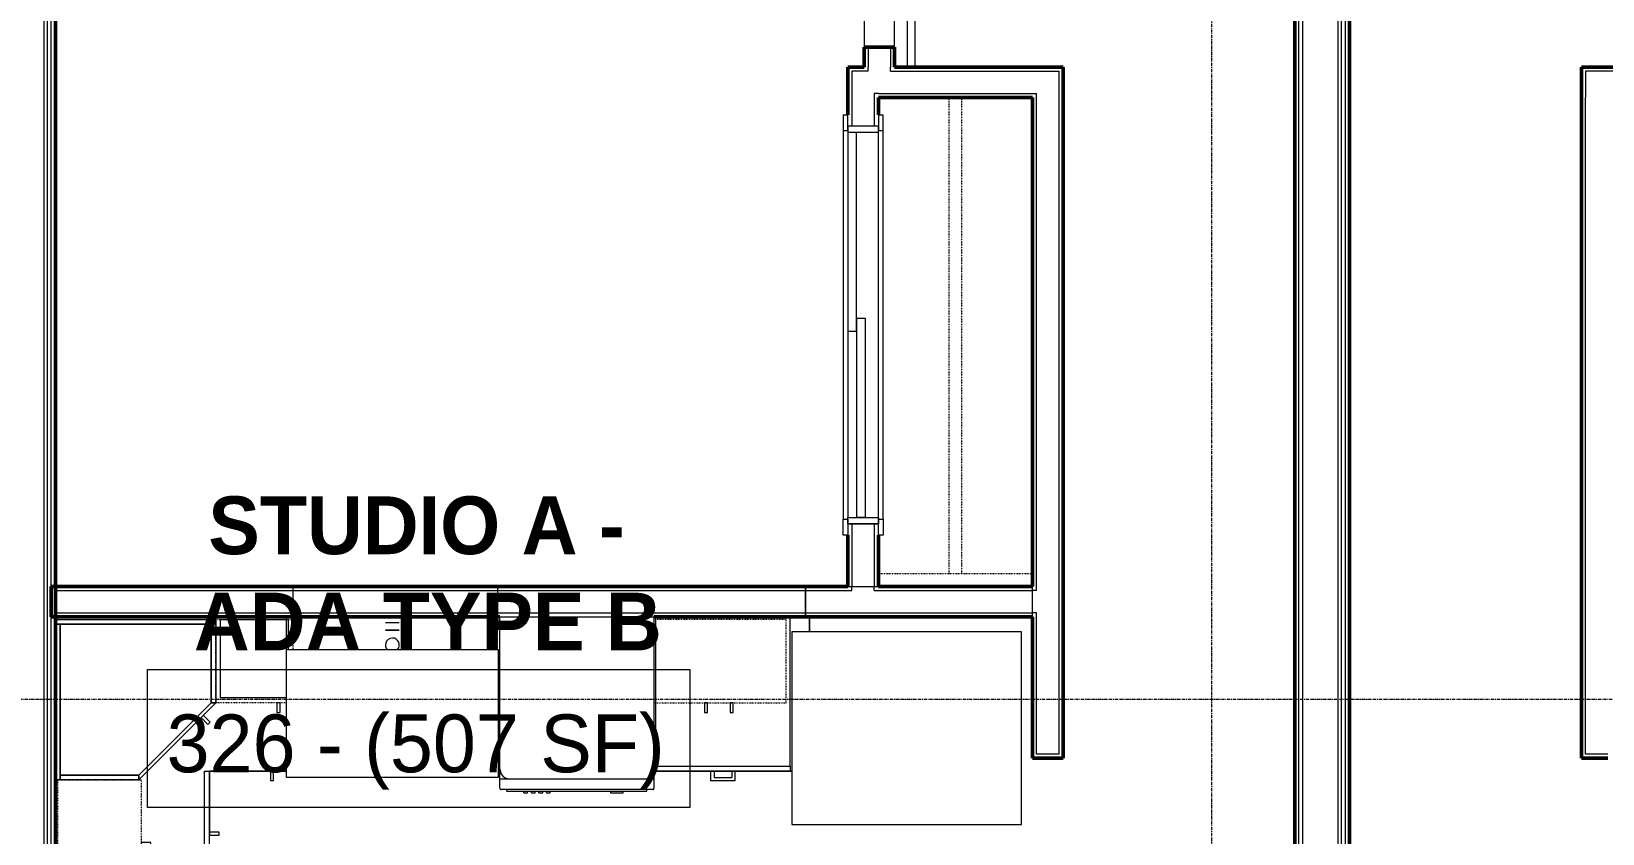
# Model space of a CAD drawing. Header units: inches. Extents: x -4218 to -1830, y 9767 to 12426.
# Drawn here: x -3338.2 to -3093.5, y 10146.3 to 10271.2 of the extents above; entities that cross this region are included whole.
import ezdxf

# ---------------------------------------------------------------- set-up
doc = ezdxf.new("R2010")
doc.units = ezdxf.units.IN
doc.header["$MEASUREMENT"] = 0
doc.linetypes.add('Dash', pattern=[0.25, 0.125, -0.125])
doc.linetypes.add('Grid Line 1_2_', pattern=[0.875, 0.5, -0.125, 0.125, -0.125])
for name, color, linetype, lineweight in [('0-1', 7, 'Continuous', 5), ('0-2', 10, 'Continuous', 9), ('A-AREA-IDEN', 2, 'Continuous', 9), ('A-DOOR-1', 10, 'Continuous', 9), ('A-DOOR-4', 7, 'Continuous', 50), ('A-DOOR-FRAM-1', 10, 'Continuous', 9), ('A-WALL-1', 7, 'Continuous', 50), ('A-WALL-2', 250, 'Continuous', 13), ('A-WALL-3', 10, 'Continuous', 9), ('A-WALL-4', 252, 'Continuous', 9), ('A-WALL-5', 253, 'Continuous', 9), ('A-WALL-6', 254, 'Continuous', 9), ('A-WALL-7', 113, 'Continuous', 9), ('I-WALL-1', 7, 'Continuous', 50), ('P-SANR-FIXT-1', 10, 'Continuous', 9), ('P-SANR-FIXT-2', 252, 'Continuous', 9), ('Q-CASE', 31, 'Continuous', 9), ('Q-CASE-1', 253, 'Continuous', 9), ('Q-CASE-2', 252, 'Continuous', 9), ('Q-CASE-3', 10, 'Continuous', 9), ('Q-CASE-4', 252, 'Dash', 9), ('Q-CASE-5', 253, 'Dash', 9), ('Q-CASE-6', 254, 'Continuous', 9), ('Q-CASE-HDLN-1', 10, 'Dash', 9), ('Q-CASE-HDLN-2', 252, 'Dash', 9), ('Q-SPCQ-1', 10, 'Continuous', 9), ('S-GRID-1', 1, 'Grid Line 1_2_', 9)]:
    doc.layers.add(name, color=color, linetype=linetype, lineweight=lineweight)
doc.styles.add('Century Gothic', font='ufonts.com_century-gothic.ttf', dxfattribs={"height": 9})
doc.styles.add('Century Gothic_B', font='GOTHICB.TTF', dxfattribs={"height": 9})

# ---------------------------------------------------------------- blocks, each defined once
blk = doc.blocks.new('SLIDING - FLUSH - 5-0 x 6-8-3203586-BACKGROUND - RCP - 3RD FLOOR')
at = {"layer": 'A-DOOR-1'}
for p, q in [((-32.75, 2.5), (-32.75, 3.25)), ((-30.25, 3.25), (-32.75, 3.25)), ((-32.75, 2.5), (-30.25, 2.5)), ((30.25, 3.25), (-30.25, 3.25)), ((-30.25, 3.25), (-30.25, 2.5)), ((30.25, 2.5), (30.25, 3.25)), ((30.25, 3.25), (32.75, 3.25)), ((32.75, 2.5), (30.25, 2.5)), ((32.75, 3.25), (32.75, 2.5)), ((30, 0.5), (-1, 0.5)), ((-1, 0.5), (-1, -0.88)), ((30, 0.5), (30, -0.88)), ((-32.75, -3), (-32.75, -2.25)), ((-30.25, -2.25), (-32.75, -2.25)), ((-30.25, -2.25), (-30.25, -3)), ((1, -0.88), (-30, -0.88)), ((-30, -0.88), (-30, -2.25)), ((-30, -2.25), (1, -2.25)), ((-1, -0.88), (30, -0.88)), ((1, -0.88), (1, -2.25)), ((30.25, -2.25), (32.75, -2.25)), ((30.25, -3), (30.25, -2.25)), ((32.75, -2.25), (32.75, -3)), ((-32.75, -3), (-30.25, -3)), ((-30.25, -3), (30.25, -3)), ((32.75, -3), (30.25, -3))]:
    blk.add_line(p, q, dxfattribs=at)
at = {"layer": 'A-DOOR-FRAM-1'}
for p, q in [((-31, -2.25), (-31, 2.5)), ((-30, 2.5), (-31, 2.5)), ((30, 2.5), (-30, 2.5)), ((-30, 2.5), (-30, -2.25)), ((30, -2.25), (30, 2.5)), ((30, 2.5), (31, 2.5)), ((31, 2.5), (31, -2.25)), ((-31, -2.25), (-30, -2.25)), ((1, -2.25), (30, -2.25)), ((31, -2.25), (30, -2.25))]:
    blk.add_line(p, q, dxfattribs=at)
blk = doc.blocks.new('Refrigerator_-_Side-by-Side_6047 - 36_ X 30_-345559-BACKGROUND - RCP - 3RD FLOOR')
at = {"layer": 'Q-SPCQ-1'}
for p, q in [((17.87, 14.42), (-17.88, 14.42)), ((-17.88, 14.42), (-17.88, -15.58)), ((17.87, -15.58), (17.87, 14.42)), ((-17.88, -15.58), (17.87, -15.58))]:
    blk.add_line(p, q, dxfattribs=at)
blk = doc.blocks.new('Dishwasher_15404 - 34_ counter-V85-BACKGROUND - RCP - 3RD FLOOR')
at = {"layer": 'Q-SPCQ-1'}
for p, q in [((0, -24), (0, 0)), ((0, 0), (23.68, 0)), ((23.68, 0), (25.25, 0)), ((25.25, 0), (26.68, 0)), ((25.25, 0), (25.25, -1.57)), ((25.25, -1.57), (25.25, -22.43)), ((26.87, -0.2), (26.87, -23.8)), ((27.12, -1.09), (26.87, -1.09)), ((27.12, -2.61), (27.12, -1.09)), ((27.12, -3.81), (27.12, -2.61)), ((27.12, -20.19), (27.12, -3.81)), ((27.37, -4.82), (27.12, -4.82)), ((27.37, -5.81), (27.37, -4.82)), ((27.12, -6.79), (27.37, -6.79)), ((27.37, -6.79), (27.37, -5.81)), ((27.37, -16.15), (27.12, -16.15)), ((27.37, -16.74), (27.12, -16.74)), ((27.37, -16.74), (27.37, -16.15)), ((27.37, -17.33), (27.12, -17.33)), ((27.37, -17.92), (27.12, -17.92)), ((27.37, -18.51), (27.12, -18.51)), ((27.37, -19.1), (27.12, -19.1)), ((27.37, -17.92), (27.37, -17.33)), ((27.37, -19.1), (27.37, -18.51)), ((27.37, -19.69), (27.12, -19.69)), ((27.12, -21.39), (27.12, -20.19)), ((27.37, -20.28), (27.12, -20.28)), ((27.12, -22.91), (27.12, -21.39)), ((27.37, -20.28), (27.37, -19.69)), ((23.68, -24), (0, -24)), ((25.25, -24), (23.68, -24)), ((25.25, -22.43), (25.25, -24)), ((26.68, -24), (25.25, -24)), ((27.12, -22.91), (26.87, -22.91))]:
    blk.add_line(p, q, dxfattribs=at)
for centre, radius, start, end in [((26.68, -0.2), 0.197, 0, 90), ((23.68, -1.57), 1.57, 0, 90), ((23.68, -1.57), 1.57, 32.077, 42.3359), ((23.68, -1.57), 1.57, 17.8182, 27.5266), ((23.68, -1.57), 1.57, 0, 13.5658), ((26.68, -0.2), 0.197, 15, 90), ((23.68, -22.43), 1.57, 270, 0), ((23.68, -22.43), 1.57, 317.6641, 327.923), ((23.68, -22.43), 1.57, 332.4734, 342.1818), ((23.68, -22.43), 1.57, 346.3575, 0), ((26.68, -23.8), 0.197, 270, 0)]:
    blk.add_arc(centre, radius, start, end, dxfattribs=at)
blk = doc.blocks.new('BARN - FLUSH - 3-0 x 7-0 BARN DOOR-V66-BACKGROUND - RCP - 3RD FLOOR')
at = {"layer": 'A-DOOR-1'}
for p, q in [((-57, 5.57), (-60, 5.57)), ((-60, 5.57), (-60, 4.95)), ((-60, 4.95), (-60, 4.32)), ((-57, 4.07), (-57, 5.82)), ((-57, 5.82), (-21, 5.82)), ((-21, 5.82), (-21, 4.07)), ((21, 5.57), (-21, 5.57)), ((21, 4.95), (21, 5.57)), ((21, 4.32), (21, 4.95)), ((-60, 4.32), (-57, 4.32)), ((-21, 4.07), (-57, 4.07)), ((-21, 4.32), (21, 4.32))]:
    blk.add_line(p, q, dxfattribs=at)
at = {"layer": 'A-DOOR-4'}
for p, q in [((-56, 6), (-56, 5.82)), ((-54.5, 6), (-56, 6)), ((-54.5, 5.82), (-54.5, 6)), ((-23.5, 6), (-23.5, 5.82)), ((-22, 6), (-23.5, 6)), ((-22, 5.82), (-22, 6))]:
    blk.add_line(p, q, dxfattribs=at)
blk = doc.blocks.new('OD_CW_Closet - OD_CW_Closet-2472542-BACKGROUND - RCP - 3RD FLOOR')
at = {"layer": 'Q-CASE-HDLN-1'}
for p, q in [((0.74, -24), (0.74, 0)), ((0.74, 0), (6.74, 0)), ((9.24, 0), (69.74, 0)), ((72.24, 0), (74.9, 0)), ((0.74, -11), (74.9, -11)), ((0.74, -13), (74.9, -13))]:
    blk.add_line(p, q, dxfattribs=at)
at = {"layer": 'Q-CASE-HDLN-2'}
for p, q in [((74.9, 0), (74.9, -24)), ((74.9, -24), (0.74, -24))]:
    blk.add_line(p, q, dxfattribs=at)
blk = doc.blocks.new('Base Cabinet Corner 197 - Base Cabinet Corner 197-2569781-BACKGROUND - RCP - 3RD FLOOR')
at = {"layer": 'Q-CASE-3'}
for p, q in [((0.74, 36), (-23.26, 36)), ((-23.26, 36), (-23.26, 0)), ((0.74, 23.25), (0.74, 36)), ((0.74, 24), (0.74, 36)), ((0.73, 34), (0.73, 33.51)), ((2.23, 34), (0.73, 34)), ((0.73, 33.51), (2.23, 33.51)), ((2.23, 33.51), (2.23, 34)), ((10.73, 25.5), (10.24, 25.5)), ((10.24, 25.5), (10.24, 24)), ((10.73, 24), (10.73, 25.5)), ((12.74, 24), (0.74, 24)), ((0.74, 23.25), (0.74, 24)), ((12.74, 23.25), (0.74, 23.25)), ((10.24, 24), (10.73, 24)), ((12.74, 0), (12.74, 24)), ((-23.26, 0), (12.74, 0))]:
    blk.add_line(p, q, dxfattribs=at)
blk = doc.blocks.new('Base Cabinet 3 Drawer 230 - Base Cabinet 3 Drawer 230 21_-2578998-BACKGROUND - RCP - 3RD FLOOR')
at = {"layer": 'Q-CASE-3'}
for p, q in [((-1.14, 24), (-1.14, 25.5)), ((-1.14, 25.5), (2.61, 25.5)), ((2.11, 25), (-0.64, 25)), ((-0.64, 24), (-0.64, 25)), ((2.11, 24), (2.11, 25)), ((2.61, 25.5), (2.61, 24)), ((-9.76, 24), (11.24, 24)), ((-9.76, 23.25), (-9.76, 24)), ((11.24, 23.25), (-9.76, 23.25)), ((-9.76, 23.25), (-9.76, 0)), ((-1.14, 24), (-0.64, 24)), ((2.61, 24), (2.11, 24)), ((11.24, 24), (11.24, 23.25)), ((11.24, 0), (11.24, 23.25)), ((-9.76, 0), (11.24, 0))]:
    blk.add_line(p, q, dxfattribs=at)
blk = doc.blocks.new('308 - 308 x 24_-V86-BACKGROUND - RCP - 3RD FLOOR')
at = {"layer": 'Q-CASE'}
for p, q in [((-12, 13.19), (0, 25.19)), ((0, 25.19), (0, 24.44)), ((0, 24.44), (-11.25, 13.19)), ((-11.25, 13.19), (-12, 13.19))]:
    blk.add_line(p, q, dxfattribs=at)
at = {"layer": 'Q-CASE-1'}
for p, q in [((12.62, 25.19), (13, 25.19)), ((10.32, 0.19), (-12, 0.19)), ((12.62, 0.19), (10.37, 0.19)), ((13, 0.94), (12.62, 0.94)), ((12.62, 0.94), (13, 0.94))]:
    blk.add_line(p, q, dxfattribs=at)
at = {"layer": 'Q-CASE-2'}
for p, q in [((0, 25.19), (12.25, 25.19)), ((0, 24.44), (0, 25.19)), ((12.25, 25.19), (12.25, 24.44)), ((12.25, 0.94), (12.25, 25.19)), ((12.25, 25.19), (12.62, 25.19)), ((-11.25, 13.19), (0, 24.44)), ((0, 24.44), (12.25, 24.44)), ((12.25, 24.44), (0, 24.44)), ((12.25, 24.44), (12.25, 0.94)), ((-10.76, 16.55), (-11.11, 16.2)), ((-11.11, 16.2), (-10.05, 15.14)), ((-9.7, 15.49), (-10.76, 16.55)), ((-12, 13.19), (-11.25, 13.19)), ((-12, 3.33), (-12, 13.19)), ((-11.25, 3.27), (-11.25, 13.19)), ((-11.25, 13.19), (-11.25, 3.27)), ((-12, 0.94), (-12, 3.31)), ((-11.25, 0.94), (-11.25, 3.2)), ((-11.25, 3.2), (-11.25, 0.94)), ((-11.25, 0.94), (-12, 0.94)), ((-12, 0.19), (-12, 0.94)), ((-12, 0.94), (12.62, 0.94)), ((12.25, 0.94), (-11.25, 0.94)), ((12.62, 0.94), (12.25, 0.94))]:
    blk.add_line(p, q, dxfattribs=at)
at = {"layer": 'Q-CASE-6'}
for p, q in [((13, 25.19), (13, 0.94)), ((13, 0.19), (12.62, 0.19)), ((13, 0.94), (13, 0.19))]:
    blk.add_line(p, q, dxfattribs=at)
blk = doc.blocks.new('300 Series Wall Hung Cabinet_302 - 24_ X 24_-V87-BACKGROUND - RCP - 3RD FLOOR')
at = {"layer": 'Q-CASE-4'}
for p, q in [((11.6, 13.19), (11.85, 13.19)), ((12, 4.87), (12, 0.19))]:
    blk.add_line(p, q, dxfattribs=at)
at = {"layer": 'Q-CASE-5'}
blk.add_line((12, 0.19), (11.6, 0.19), dxfattribs=at)
blk = doc.blocks.new('300 Series Wall Hung Cabinet_301 - 12_ x 24_-2730234-BACKGROUND - RCP - 3RD FLOOR')
at = {"layer": 'Q-CASE-1'}
blk.add_line((5.25, 0.19), (-5.25, 0.19), dxfattribs=at)
at = {"layer": 'Q-CASE-2'}
for p, q in [((-3.51, 14.69), (-4, 14.69)), ((-4, 14.69), (-4, 13.19)), ((-3.51, 13.19), (-3.51, 14.69)), ((-5, 12.44), (5.25, 12.44)), ((-4, 13.19), (-3.51, 13.19)), ((5.25, 12.44), (5.25, 3.44)), ((-5.25, 0.19), (-5.25, 4.87)), ((5.25, 3.41), (5.25, 0.19))]:
    blk.add_line(p, q, dxfattribs=at)
at = {"layer": 'Q-CASE-4'}
for p, q in [((-5, 13.19), (6, 13.19)), ((6, 13.19), (6, 3.33)), ((-6, 0.19), (-6, 4.87)), ((6, 3.31), (6, 0.19))]:
    blk.add_line(p, q, dxfattribs=at)
at = {"layer": 'Q-CASE-5'}
blk.add_line((6, 0.19), (-6, 0.19), dxfattribs=at)
blk = doc.blocks.new('kitchen_faucet_14143 - kitchen_faucet_14143-V84-BACKGROUND - RCP - 3RD FLOOR')
at = {"layer": 'P-SANR-FIXT-2'}
for p, q in [((2.26, -1.08), (2.26, 1.08)), ((2.34, 1.08), (2.34, -1.08)), ((3.44, -1.08), (3.44, 1.08))]:
    blk.add_line(p, q, dxfattribs=at)
for start, end in [(75, 130.3805), (229.6195, 0), (0, 74.8695)]:
    blk.add_arc((0, 0), 1.08, start, end, dxfattribs=at)
blk = doc.blocks.new('Stainless Steel Farmhous Kitchen Sink - Stainless Steel Farmhous Kitchen Sink-2552578-BACKGROUND - RCP - 3RD FLOOR')
at = {"layer": 'P-SANR-FIXT-1'}
for p, q in [((-33, 22.2), (0, 22.2)), ((-33, 2.25), (-33, 22.2)), ((0, 22.2), (0, 2.25)), ((0, 2.25), (-33, 2.25))]:
    blk.add_line(p, q, dxfattribs=at)
blk = doc.blocks.new('300 Series Wall Hung Cabinet_302 - 24_ X 24_-2590484-BACKGROUND - RCP - 3RD FLOOR')
at = {"layer": 'Q-CASE-2'}
for p, q in [((-1.76, 14.69), (-2.25, 14.69)), ((-2.25, 14.69), (-2.25, 13.19)), ((-1.76, 13.19), (-1.76, 14.69)), ((2.24, 14.69), (1.75, 14.69)), ((1.75, 14.69), (1.75, 13.19)), ((2.24, 13.19), (2.24, 14.69)), ((-2.25, 13.19), (-1.76, 13.19)), ((1.75, 13.19), (2.24, 13.19))]:
    blk.add_line(p, q, dxfattribs=at)
at = {"layer": 'Q-CASE-4'}
for p, q in [((-12, 0.19), (-12, 13.19)), ((-12, 13.19), (12, 13.19)), ((12, 13.19), (12, 0.19))]:
    blk.add_line(p, q, dxfattribs=at)
at = {"layer": 'Q-CASE-5'}
blk.add_line((12, 0.19), (-12, 0.19), dxfattribs=at)
blk = doc.blocks.new('300 Series Wall Hung Cabinet_302 - 21_ X 24_-2838280-BACKGROUND - RCP - 3RD FLOOR')
at = {"layer": 'Q-CASE-2'}
for p, q in [((-1.76, -13.19), (-2.25, -13.19)), ((-2.25, -13.19), (-2.25, -14.69)), ((-1.76, -14.69), (-1.76, -13.19)), ((2.24, -13.19), (1.75, -13.19)), ((1.75, -13.19), (1.75, -14.69)), ((2.24, -14.69), (2.24, -13.19)), ((-2.25, -14.69), (-1.76, -14.69)), ((1.75, -14.69), (2.24, -14.69))]:
    blk.add_line(p, q, dxfattribs=at)
at = {"layer": 'Q-CASE-4'}
for p, q in [((10.5, -13.19), (10.5, -0.23)), ((-10.1, -13.19), (10.5, -13.19))]:
    blk.add_line(p, q, dxfattribs=at)
at = {"layer": 'Q-CASE-5'}
blk.add_line((10.5, -0.19), (-10.1, -0.19), dxfattribs=at)
blk = doc.blocks.new('CTR - 1st Phase - Unit Layouts_rvt-1-BACKGROUND - RCP - 3RD FLOOR')
at = {"layer": 'A-WALL-1'}
for p, q in [((-3208.5, 10265.68), (-3208.5, 10268.78)), ((-3208.5, 10268.78), (-3203.75, 10268.78)), ((-3203.75, 10268.78), (-3203.75, 10265.68)), ((-3211.02, 10258.27), (-3211.02, 10265.68)), ((-3211.02, 10265.68), (-3210.4, 10265.68)), ((-3210.4, 10265.68), (-3208.5, 10265.68)), ((-3203.75, 10265.68), (-3177.5, 10265.68)), ((-3177.5, 10265.68), (-3177.5, 10265.06)), ((-3177.5, 10265.06), (-3177.5, 10260.93)), ((-3096.75, 10265.68), (-3070.5, 10265.68)), ((-3096.75, 10265.05), (-3096.75, 10265.68)), ((-3096.75, 10260.93), (-3096.75, 10265.05)), ((-3206.27, 10260.93), (-3206.27, 10258.27)), ((-3182.25, 10260.93), (-3206.27, 10260.93)), ((-3182.25, 10184.78), (-3182.25, 10260.93)), ((-3177.5, 10260.93), (-3177.5, 10158.02)), ((-3096.75, 10158.02), (-3096.75, 10260.93)), ((-3211.02, 10184.78), (-3211.02, 10192.77)), ((-3206.27, 10192.77), (-3206.27, 10184.78)), ((-3335.1, 10184.16), (-3335.1, 10184.78)), ((-3335.1, 10184.78), (-3211.02, 10184.78)), ((-3335.1, 10180.66), (-3335.1, 10184.16)), ((-3206.27, 10184.78), (-3182.25, 10184.78)), ((-3335.1, 10180.03), (-3335.1, 10180.66)), ((-3265.22, 10180.03), (-3335.1, 10180.03)), ((-3182.25, 10180.03), (-3241.22, 10180.03)), ((-3182.25, 10158.02), (-3182.25, 10180.03)), ((-3181.62, 10158.02), (-3182.25, 10158.02)), ((-3178.12, 10158.02), (-3181.62, 10158.02)), ((-3177.5, 10158.02), (-3178.12, 10158.02)), ((-3096.12, 10158.02), (-3096.75, 10158.02)), ((-3092.62, 10158.02), (-3096.12, 10158.02))]:
    blk.add_line(p, q, dxfattribs=at)
at = {"layer": 'A-WALL-2'}
for p, q in [((-3207.87, 10268.78), (-3207.87, 10265.68)), ((-3204.37, 10268.78), (-3204.37, 10265.68)), ((-3210.4, 10265.06), (-3210.4, 10256.52)), ((-3207.87, 10265.06), (-3210.4, 10265.06)), ((-3207.87, 10265.06), (-3207.87, 10265.68)), ((-3204.37, 10265.06), (-3204.37, 10265.68)), ((-3204.37, 10265.06), (-3178.12, 10265.06)), ((-3178.12, 10261.56), (-3178.12, 10265.06)), ((-3096.12, 10265.05), (-3096.12, 10261.55)), ((-3069.87, 10265.05), (-3096.12, 10265.05)), ((-3206.9, 10261.56), (-3206.9, 10256.52)), ((-3206.27, 10261.56), (-3206.9, 10261.56)), ((-3206.27, 10261.56), (-3181.62, 10261.56)), ((-3181.62, 10260.93), (-3181.62, 10261.56)), ((-3181.62, 10184.16), (-3181.62, 10260.93)), ((-3178.12, 10260.93), (-3178.12, 10261.56)), ((-3178.12, 10158.65), (-3178.12, 10260.93)), ((-3096.12, 10261.55), (-3096.12, 10260.93)), ((-3096.12, 10158.64), (-3096.12, 10260.93)), ((-3210.4, 10194.52), (-3210.4, 10184.78)), ((-3206.9, 10194.52), (-3206.9, 10184.78)), ((-3334.47, 10180.66), (-3334.47, 10184.16)), ((-3334.47, 10184.16), (-3210.4, 10184.16)), ((-3210.4, 10184.16), (-3210.4, 10184.78)), ((-3206.9, 10184.16), (-3206.9, 10184.78)), ((-3206.9, 10184.16), (-3182.25, 10184.16)), ((-3181.62, 10184.16), (-3182.25, 10184.16)), ((-3334.47, 10180.66), (-3182.25, 10180.66)), ((-3181.62, 10180.66), (-3182.25, 10180.66)), ((-3181.62, 10158.65), (-3181.62, 10180.66)), ((-3178.12, 10158.65), (-3181.62, 10158.65)), ((-3092.62, 10158.64), (-3096.12, 10158.64))]:
    blk.add_line(p, q, dxfattribs=at)
at = {"layer": 'A-WALL-3'}
for p, q in [((-3208.5, 10304.28), (-3208.5, 10268.78)), ((-3203.75, 10268.78), (-3203.75, 10304.78))]:
    blk.add_line(p, q, dxfattribs=at)
at = {"layer": 'A-WALL-4'}
for p, q in [((-3208.5, 10268.78), (-3203.75, 10268.78)), ((-3334.47, 10184.78), (-3297.47, 10184.78)), ((-3297.47, 10184.78), (-3297.47, 10180.03)), ((-3297.47, 10184.78), (-3297.47, 10180.03)), ((-3297.47, 10184.78), (-3265.62, 10184.78)), ((-3265.62, 10184.78), (-3265.62, 10180.03)), ((-3265.62, 10184.78), (-3265.62, 10180.03)), ((-3265.62, 10184.78), (-3217.62, 10184.78)), ((-3217.62, 10184.78), (-3211.02, 10184.78)), ((-3217.62, 10184.75), (-3217.62, 10180.03)), ((-3217.62, 10180.03), (-3217.62, 10184.75)), ((-3206.27, 10184.78), (-3182.25, 10184.78)), ((-3182.25, 10180.03), (-3217, 10180.03))]:
    blk.add_line(p, q, dxfattribs=at)
at = {"layer": 'A-WALL-5'}
for p, q in [((-3211.02, 10256.52), (-3206.27, 10256.52)), ((-3211.02, 10194.52), (-3206.27, 10194.52)), ((-3335.1, 10184.78), (-3334.47, 10184.78)), ((-3211.02, 10184.78), (-3206.27, 10184.78)), ((-3182.25, 10180.03), (-3182.25, 10184.78)), ((-3334.47, 10180.03), (-3335.1, 10180.03))]:
    blk.add_line(p, q, dxfattribs=at)
at = {"layer": 'A-WALL-6'}
for p, q in [((-3335.1, 10180.03), (-3335.1, 10184.78)), ((-3297.47, 10180.03), (-3334.47, 10180.03)), ((-3265.62, 10180.03), (-3297.47, 10180.03)), ((-3265.22, 10180.03), (-3265.62, 10180.03)), ((-3217.62, 10180.03), (-3241.22, 10180.03)), ((-3217, 10180.03), (-3217.62, 10180.03))]:
    blk.add_line(p, q, dxfattribs=at)
at = {"layer": 'A-WALL-7'}
for p, q in [((-3334.47, 10180.03), (-3334.47, 10025.78)), ((-3265.22, 10180.03), (-3334.47, 10180.03)), ((-3334.47, 10180.03), (-3265.22, 10180.03)), ((-3334.47, 10025.78), (-3334.47, 10180.03)), ((-3217, 10180.03), (-3241.22, 10180.03)), ((-3241.22, 10180.03), (-3217, 10180.03)), ((-3217, 10177.72), (-3217, 10180.03)), ((-3217, 10180.03), (-3217, 10177.72)), ((-3310.47, 10146.53), (-3310.47, 10156.03)), ((-3310.47, 10156.03), (-3300.96, 10156.03)), ((-3300.96, 10156.03), (-3310.47, 10156.03)), ((-3310.47, 10156.03), (-3310.47, 10146.53)), ((-3300.47, 10156.03), (-3298.47, 10156.03)), ((-3298.47, 10156.03), (-3300.47, 10156.03)), ((-3265.47, 10156.03), (-3265.22, 10156.03)), ((-3265.22, 10156.03), (-3265.47, 10156.03)), ((-3241.22, 10156.03), (-3232.35, 10156.03)), ((-3232.35, 10156.03), (-3241.22, 10156.03)), ((-3232.35, 10156.03), (-3231.85, 10156.03)), ((-3231.85, 10156.03), (-3229.1, 10156.03)), ((-3229.1, 10156.03), (-3231.85, 10156.03)), ((-3229.1, 10156.03), (-3228.6, 10156.03)), ((-3228.6, 10156.03), (-3219.72, 10156.03)), ((-3219.72, 10156.03), (-3228.6, 10156.03)), ((-3310.47, 10146.04), (-3310.47, 10146.53))]:
    blk.add_line(p, q, dxfattribs=at)
at = {"layer": '0-2'}
for name, p, rotation in [('BARN - FLUSH - 3-0 x 7-0 BARN DOOR-V66-BACKGROUND - RCP - 3RD FLOOR', (-3206.12, 10286.78), 269.999999999965), ('OD_CW_Closet - OD_CW_Closet-2472542-BACKGROUND - RCP - 3RD FLOOR', (-3206.25, 10186.03), 89.99999999998325), ('SLIDING - FLUSH - 5-0 x 6-8-3203586-BACKGROUND - RCP - 3RD FLOOR', (-3208.77, 10225.52), 269.9999999999422), ('Base Cabinet Corner 197 - Base Cabinet Corner 197-2569781-BACKGROUND - RCP - 3RD FLOOR', (-3334.47, 10156.77), 270.0000000000192), ('308 - 308 x 24_-V86-BACKGROUND - RCP - 3RD FLOOR', (-3321.47, 10179.85), 180), ('300 Series Wall Hung Cabinet_301 - 12_ x 24_-2730234-BACKGROUND - RCP - 3RD FLOOR', (-3303.47, 10179.85), 180), ('kitchen_faucet_14143 - kitchen_faucet_14143-V84-BACKGROUND - RCP - 3RD FLOOR', (-3281.97, 10175.67), 90.00000000001656), ('300 Series Wall Hung Cabinet_302 - 24_ X 24_-V87-BACKGROUND - RCP - 3RD FLOOR', (-3253.62, 10179.85), 180), ('Dishwasher_15404 - 34_ counter-V85-BACKGROUND - RCP - 3RD FLOOR', (-3241.22, 10180.03), 269.9999999999326), ('Base Cabinet 3 Drawer 230 - Base Cabinet 3 Drawer 230 21_-2578998-BACKGROUND - RCP - 3RD FLOOR', (-3229.74, 10180.03), 180), ('Stainless Steel Farmhous Kitchen Sink - Stainless Steel Farmhous Kitchen Sink-2552578-BACKGROUND - RCP - 3RD FLOOR', (-3298.47, 10177.22), 180), ('300 Series Wall Hung Cabinet_302 - 24_ X 24_-2590484-BACKGROUND - RCP - 3RD FLOOR', (-3334.29, 10142.66), 269.9999999999729)]:
    blk.add_blockref(name, p, dxfattribs=dict(at, rotation=rotation))
for name, p in [('300 Series Wall Hung Cabinet_302 - 21_ X 24_-2838280-BACKGROUND - RCP - 3RD FLOOR', (-3231.12, 10179.85)), ('Refrigerator_-_Side-by-Side_6047 - 36_ X 30_-345559-BACKGROUND - RCP - 3RD FLOOR', (-3201.85, 10163.3))]:
    blk.add_blockref(name, p, dxfattribs=at)
blk = doc.blocks.new('CTR - 1st Phase - Common Walls_rvt-1-BACKGROUND - RCP - 3RD FLOOR')
at = {"layer": 'A-WALL-2'}
for p, q in [((-3336.22, 9988.44), (-3336.22, 10373.41)), ((-3335.72, 9988.44), (-3335.72, 10373.41)), ((-3335.1, 9988.44), (-3335.1, 10373.41)), ((-3140.75, 9988.44), (-3140.75, 10355.41)), ((-3140.12, 9988.44), (-3140.12, 10355.41)), ((-3134.62, 9988.44), (-3134.62, 10355.41)), ((-3134.12, 9988.44), (-3134.12, 10355.41)), ((-3133.5, 9988.44), (-3133.5, 10355.41))]:
    blk.add_line(p, q, dxfattribs=at)
at = {"layer": 'I-WALL-1'}
for p, q in [((-3334.47, 10373.41), (-3334.47, 9988.44)), ((-3141.37, 9988.44), (-3141.37, 10355.41)), ((-3132.87, 10355.41), (-3132.87, 9988.44))]:
    blk.add_line(p, q, dxfattribs=at)

msp = doc.modelspace()

# ---------------------------------------------------------------- linework, layer by layer
at = {"layer": 'A-AREA-IDEN', "flags": 128}
msp.add_lwpolyline([(-3320.14, 10171.84), (-3235.64, 10171.84), (-3235.64, 10150.34), (-3320.14, 10150.34)], close=True, dxfattribs=at)
at = {"layer": 'S-GRID-1'}
for p, q in [((-3154.32, 9836.18), (-3154.32, 12376.81)), ((-1830.2, 10167.19), (-4168.71, 10167.19))]:
    msp.add_line(p, q, dxfattribs=at)

# ---------------------------------------------------------------- block references
at = {"layer": '0-1'}
for name in ['CTR - 1st Phase - Unit Layouts_rvt-1-BACKGROUND - RCP - 3RD FLOOR', 'CTR - 1st Phase - Common Walls_rvt-1-BACKGROUND - RCP - 3RD FLOOR']:
    msp.add_blockref(name, (0, 0), dxfattribs=at)

# ---------------------------------------------------------------- texts
at = {"layer": 'A-AREA-IDEN', "char_height": 9, "attachment_point": 1}
for s, insert, width, style in [('STUDIO A -', (-3310.64, 10198.81), 79.083, 'Century Gothic_B'), ('ADA TYPE B', (-3312.89, 10183.81), 84.537, 'Century Gothic_B'), ('326 - (507 SF)', (-3317.14, 10164.84), 94.839, 'Century Gothic')]:
    msp.add_mtext(s, dxfattribs=dict(at, insert=insert, width=width, style=style))

doc.saveas('drawing.dxf')
